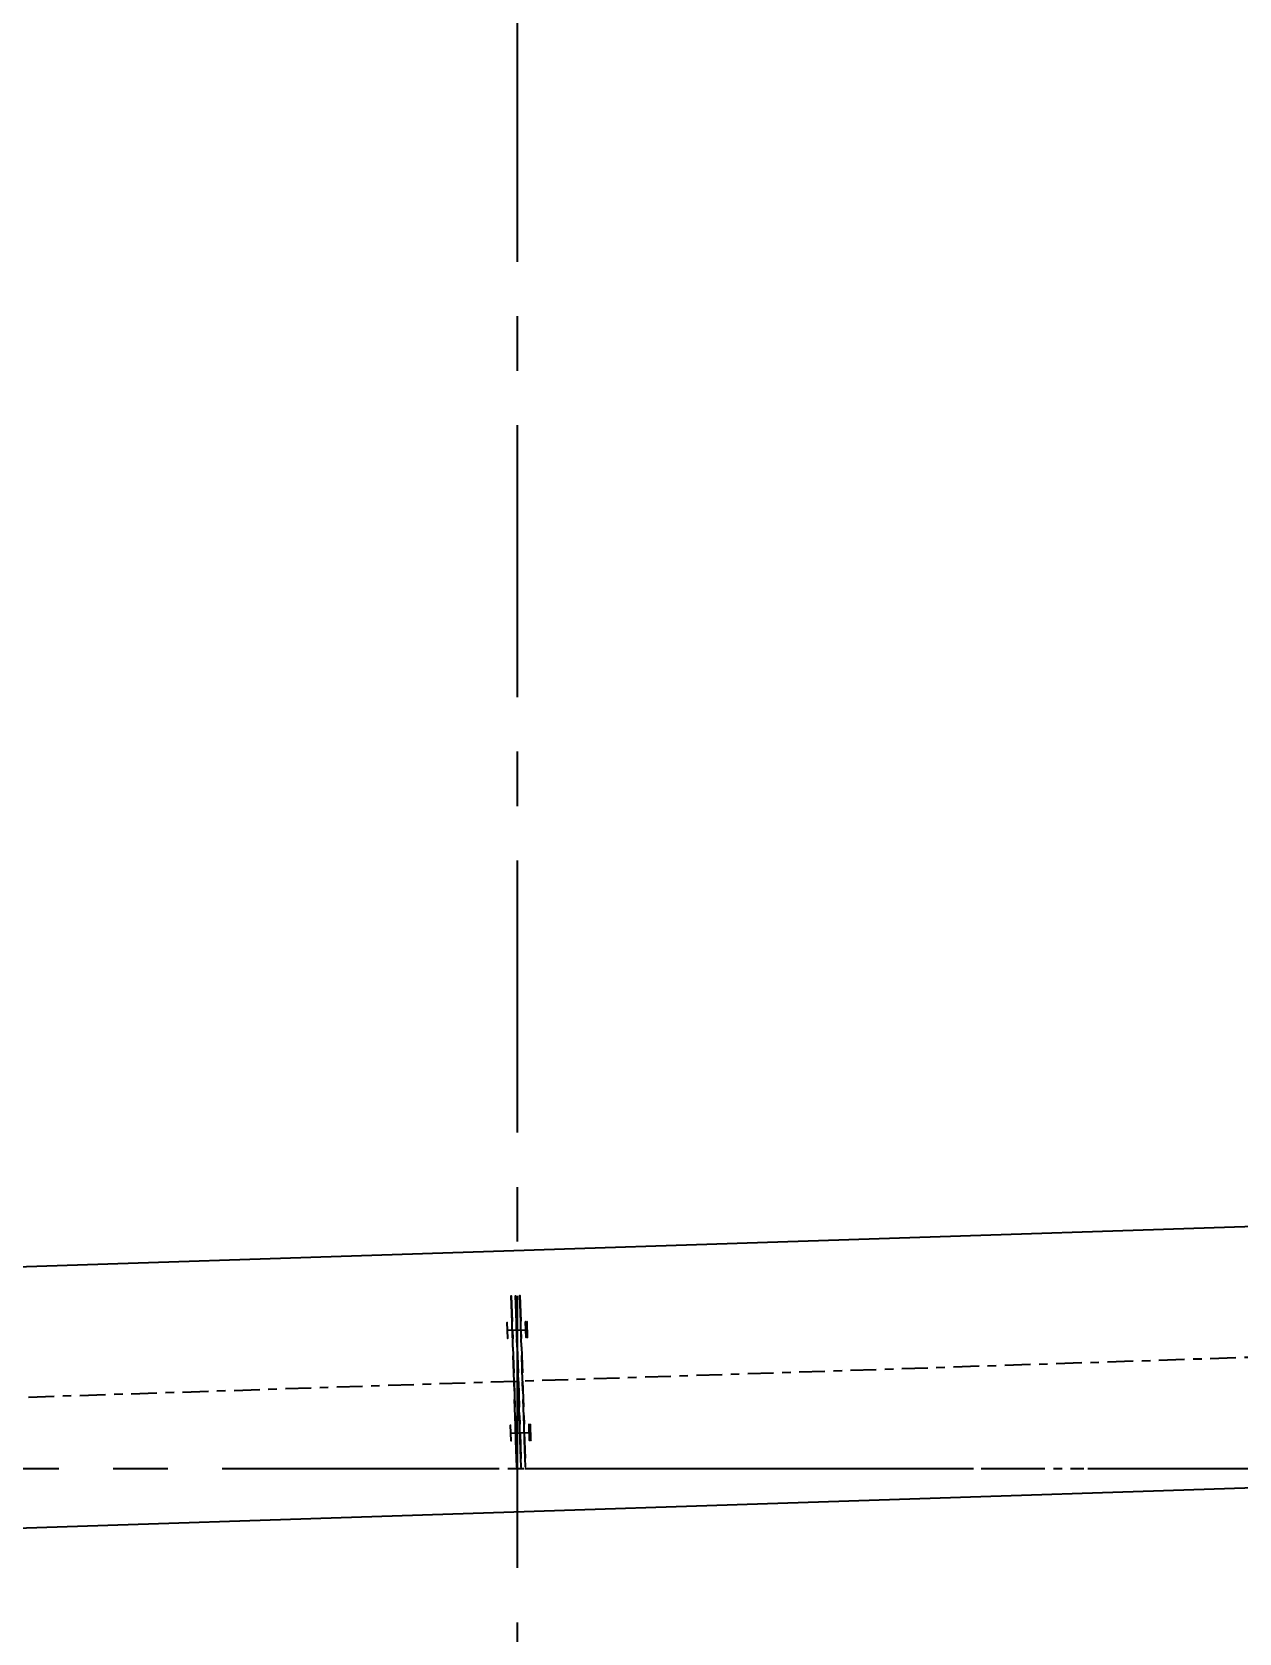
# Model space of a CAD drawing. Header units: millimetres. Extents: x 2368 to 8313, y 7493 to 11698.
# Drawn here: x 5815.9 to 5956.8, y 11052.3 to 11239.1 of the extents above; entities that cross this region are included whole.
import ezdxf

# ---------------------------------------------------------------- set-up
doc = ezdxf.new("R2010")
doc.units = ezdxf.units.MM
for name, pattern in [('CENTER', [50.8, 31.75, -6.35, 6.35, -6.35]), ('XKITLINE00', [0]), ('XKITLINE01', [4, 1, -1, 1, -1]), ('XKITLINE03', [6, 3, -1, 1, -1])]:
    doc.linetypes.add(name, pattern=pattern)
doc.styles.add('ROMANS', font='romans.shx')
doc.dimstyles.new('MD300', dxfattribs={"dimtxt": 2.5, "dimasz": 2.5, "dimexe": 1, "dimexo": 1, "dimgap": 0.5, "dimtad": 1, "dimdec": 1, "dimlfac": 50, "dimrnd": 0.5, "dimdsep": 46, "dimtxsty": 'ROMANS', "dimcen": 1, "dimclrd": 146, "dimclre": 146, "dimclrt": 30, "dimadec": 1, "dimazin": 2, "dimtfac": 1, "dimtdec": 1, "dimtmove": 0, "dimatfit": 1, "dimfxl": 1, "dimtolj": 1, "dimtzin": 0, "dimlwd": -1, "dimlwe": -1, "dimarcsym": 0})

# ---------------------------------------------------------------- blocks, each defined once
blk = doc.blocks.new('*D29')
at = {"color": 146, "transparency": 16777216}
for p, q in [((6169.05, 11249.2), (6169.05, 10991.04)), ((5216.59, 11053.98), (5216.59, 10991.04)), ((5219.09, 10992.04), (6166.55, 10992.04))]:
    blk.add_line(p, q, dxfattribs=at)
for points in [[(5219.09, 10992.45), (5219.09, 10991.62), (5216.59, 10992.04)], [(6166.55, 10992.45), (6166.55, 10991.62), (6169.05, 10992.04)]]:
    blk.add_solid(points, dxfattribs=at)
at = {"layer": 'Defpoints', "color": 0, "transparency": 16777216}
for p in [(6169.05, 11250.2), (5216.59, 11054.98), (6169.05, 10992.04)]:
    blk.add_point(p, dxfattribs=at)
at = {"color": 30, "transparency": 16777216, "insert": (5692.82, 10993.79), "char_height": 2.5, "attachment_point": 5, "style": 'ROMANS'}
blk.add_mtext('\\A1;47623', dxfattribs=at)
blk = doc.blocks.new('*D37')
at = {"color": 146, "transparency": 16777216}
for p, q in [((6544.58, 11276.27), (6544.58, 10979.26)), ((5216.59, 11053.98), (5216.59, 10979.26)), ((5219.09, 10980.26), (6542.08, 10980.26))]:
    blk.add_line(p, q, dxfattribs=at)
for points in [[(5219.09, 10980.68), (5219.09, 10979.85), (5216.59, 10980.26)], [(6542.08, 10980.68), (6542.08, 10979.85), (6544.58, 10980.26)]]:
    blk.add_solid(points, dxfattribs=at)
at = {"layer": 'Defpoints', "color": 0, "transparency": 16777216}
for p in [(6544.58, 11277.27), (5216.59, 11054.98), (6544.58, 10980.26)]:
    blk.add_point(p, dxfattribs=at)
at = {"color": 30, "transparency": 16777216, "insert": (5880.59, 10982.01), "char_height": 2.5, "attachment_point": 5, "style": 'ROMANS'}
blk.add_mtext('\\A1;66400', dxfattribs=at)
blk = doc.blocks.new('*D38')
at = {"color": 146, "transparency": 16777216}
for p, q in [((3888.58, 11276.27), (3888.58, 10968.16)), ((6544.59, 11276.27), (6544.59, 10968.16)), ((6542.09, 10969.16), (3891.08, 10969.16))]:
    blk.add_line(p, q, dxfattribs=at)
for points in [[(3891.08, 10969.58), (3891.08, 10968.75), (3888.58, 10969.16)], [(6542.09, 10969.58), (6542.09, 10968.75), (6544.59, 10969.16)]]:
    blk.add_solid(points, dxfattribs=at)
at = {"layer": 'Defpoints', "color": 0, "transparency": 16777216}
for p in [(3888.58, 11277.27), (6544.59, 11277.27), (3888.58, 10969.16)]:
    blk.add_point(p, dxfattribs=at)
at = {"color": 30, "transparency": 16777216, "insert": (5216.59, 10970.91), "char_height": 2.5, "attachment_point": 5, "style": 'ROMANS'}
blk.add_mtext('\\A1;132800', dxfattribs=at)

msp = doc.modelspace()

# ---------------------------------------------------------------- linework, layer by layer
at = {"color": 6, "linetype": 'CENTER'}
for p, q in [((5872.5882, 10907.5139), (5872.5882, 11495.735)), ((3247.3048, 11071.5205), (7181.1218, 11071.5205))]:
    msp.add_line(p, q, dxfattribs=at)
at = {"color": 8, "linetype": 'XKITLINE00'}
for p, q in [((6020.1952, 11101.7528), (5760.0379, 11093.2509)), ((6094.8552, 11073.6964), (5761.0334, 11062.7871))]:
    msp.add_line(p, q, dxfattribs=at)
at = {"color": 8, "linetype": 'XKITLINE03'}
for p, q in [((5871.8493, 11091.662), (5871.8493, 11091.6621)), ((5871.8493, 11091.6621), (5872.1759, 11081.6674)), ((5871.9159, 11089.6231), (5871.8493, 11091.662)), ((5872.4157, 11089.6395), (5872.349, 11091.6784)), ((5872.349, 11091.6784), (5872.349, 11091.6784)), ((5872.349, 11091.6784), (5872.6757, 11081.6837)), ((5872.349, 11091.6784), (5872.349, 11091.6784)), ((5872.3491, 11091.6784), (5872.3491, 11091.6784)), ((5872.9154, 11089.6558), (5872.8488, 11091.6947)), ((5872.8488, 11091.6947), (5872.8488, 11091.6947)), ((5872.8488, 11091.6947), (5873.1754, 11081.7)), ((6094.3574, 11088.9283), (5760.5356, 11078.019)), ((6094.3574, 11088.9283), (5760.5356, 11078.019)), ((5871.9523, 11088.5112), (5871.9159, 11089.6231)), ((5872.452, 11088.5275), (5872.4157, 11089.6395)), ((5872.9517, 11088.5438), (5872.9154, 11089.6558)), ((5871.4303, 11086.7257), (5871.3702, 11088.5647)), ((5871.3702, 11088.5647), (5871.3702, 11088.5647)), ((5871.4802, 11087.6478), (5873.4792, 11087.7132)), ((5872.0089, 11086.7793), (5871.9523, 11088.5112)), ((5872.5086, 11086.7956), (5872.452, 11088.5275)), ((5873.0083, 11086.812), (5872.9517, 11088.5438)), ((5873.5892, 11086.7963), (5873.5291, 11088.6353)), ((5873.5291, 11088.6353), (5873.5291, 11088.6353)), ((5873.7491, 11086.8015), (5873.689, 11088.6405)), ((5873.689, 11088.6405), (5873.689, 11088.6405)), ((5871.4303, 11086.7257), (5871.4303, 11086.7257)), ((5872.1759, 11081.6674), (5872.0089, 11086.7793)), ((5872.6757, 11081.6837), (5872.5086, 11086.7956)), ((5873.1754, 11081.7), (5873.0083, 11086.812)), ((5873.5892, 11086.7963), (5873.5892, 11086.7963)), ((5873.7491, 11086.8015), (5873.7491, 11086.8015)), ((5872.343, 11076.5555), (5872.1759, 11081.6674)), ((5872.1759, 11081.6674), (5872.5025, 11071.6727)), ((5872.8427, 11076.5718), (5872.6757, 11081.6837)), ((5872.6757, 11081.6837), (5873.0023, 11071.689)), ((5873.3425, 11076.5882), (5873.1754, 11081.7)), ((5873.1754, 11081.7), (5873.502, 11071.7054)), ((5871.8223, 11074.7321), (5871.7622, 11076.5711)), ((5871.7622, 11076.5711), (5871.7622, 11076.5711)), ((5871.8722, 11075.6543), (5873.8711, 11075.7196)), ((5872.3996, 11074.8236), (5872.343, 11076.5555)), ((5872.8993, 11074.8399), (5872.8427, 11076.5718)), ((5873.3991, 11074.8563), (5873.3425, 11076.5882)), ((5873.9811, 11074.8027), (5873.921, 11076.6417)), ((5873.921, 11076.6417), (5873.921, 11076.6417)), ((5874.141, 11074.8079), (5874.0809, 11076.6469)), ((5874.0809, 11076.6469), (5874.0809, 11076.6469)), ((5871.8223, 11074.7321), (5871.8223, 11074.7321)), ((5872.4359, 11073.7116), (5872.3996, 11074.8236)), ((5872.9357, 11073.728), (5872.8993, 11074.8399)), ((5873.4354, 11073.7443), (5873.3991, 11074.8563)), ((5873.9811, 11074.8027), (5873.9811, 11074.8027)), ((5874.141, 11074.8079), (5874.141, 11074.8079)), ((5872.5026, 11071.6727), (5872.4359, 11073.7116)), ((5873.0023, 11071.689), (5872.9357, 11073.728)), ((5873.502, 11071.7054), (5873.4354, 11073.7443)), ((5873.0022, 11071.6891), (5873.0022, 11071.6891)), ((5873.0023, 11071.689), (5873.0023, 11071.689))]:
    msp.add_line(p, q, dxfattribs=at)
at = {"color": 1, "linetype": 'XKITLINE01'}
for p, q in [((5869.4439, 11071.5205), (5881.4541, 11071.5205)), ((5872.3186, 11071.5205), (5884.3598, 11071.5205)), ((5875.2427, 11071.5205), (5887.3363, 11071.5205)), ((5878.2486, 11071.5205), (5890.4175, 11071.5205)), ((5881.3726, 11071.5205), (5893.6417, 11071.5205)), ((5884.6565, 11071.5205), (5897.0539, 11071.5205)), ((5888.1507, 11071.5205), (5900.7082, 11071.5205)), ((5891.9168, 11071.5205), (5904.6716, 11071.5205)), ((5896.033, 11071.5205), (5909.0296, 11071.5205)), ((5900.6014, 11071.5205), (5913.8941, 11071.5205)), ((5905.759, 11071.5205), (5919.4159, 11071.5205)), ((5911.6957, 11071.5205), (5925.8039, 11071.5205)), ((5918.6836, 11071.5205), (5933.3583, 11071.5205)), ((5927.1289, 11071.5205), (5942.5276, 11071.5205)), ((5937.6681, 11071.5205), (5954.0145, 11071.5205)), ((5951.3599, 11071.5205), (5968.9888, 11071.5205))]:
    msp.add_line(p, q, dxfattribs=at)
at = {"color": 8, "linetype": 'XKITLINE00'}
for centre in [(5871.8493, 11091.6621), (5871.8493, 11091.662), (5871.8493, 11091.662), (5872.349, 11091.6784), (5872.349, 11091.6784), (5872.349, 11091.6784), (5872.349, 11091.6784), (5872.3491, 11091.6784), (5872.8488, 11091.6947), (5872.8488, 11091.6947), (5872.8488, 11091.6947), (5871.9159, 11089.6231), (5871.9159, 11089.6231), (5872.4157, 11089.6395), (5872.4157, 11089.6395), (5872.9154, 11089.6558), (5872.9154, 11089.6558), (5871.3702, 11088.5647), (5871.3702, 11088.5647), (5871.4802, 11087.6478), (5871.9523, 11088.5112), (5871.9523, 11088.5112), (5872.452, 11088.5275), (5872.452, 11088.5275), (5872.9517, 11088.5438), (5872.9517, 11088.5438), (5873.4792, 11087.7132), (5873.5291, 11088.6353), (5873.5291, 11088.6353), (5873.689, 11088.6405), (5873.689, 11088.6405), (5871.4303, 11086.7257), (5871.4303, 11086.7257), (5872.0089, 11086.7793), (5872.0089, 11086.7793), (5872.5086, 11086.7956), (5872.5086, 11086.7956), (5873.0083, 11086.812), (5873.0083, 11086.812), (5873.5892, 11086.7963), (5873.5892, 11086.7963), (5873.7491, 11086.8015), (5873.7491, 11086.8015), (5872.1759, 11081.6674), (5872.1759, 11081.6674), (5872.1759, 11081.6674), (5872.1759, 11081.6674), (5872.6757, 11081.6837), (5872.6757, 11081.6837), (5872.6757, 11081.6837), (5872.6757, 11081.6837), (5873.1754, 11081.7), (5873.1754, 11081.7), (5873.1754, 11081.7), (5873.1754, 11081.7), (5871.7622, 11076.5711), (5871.7622, 11076.5711), (5872.343, 11076.5555), (5872.343, 11076.5555), (5872.8427, 11076.5718), (5872.8427, 11076.5718), (5873.3425, 11076.5882), (5873.3425, 11076.5882), (5873.8711, 11075.7196), (5873.921, 11076.6417), (5873.921, 11076.6417), (5874.0809, 11076.6469), (5874.0809, 11076.6469), (5871.8223, 11074.7321), (5871.8223, 11074.7321), (5871.8722, 11075.6543), (5872.3996, 11074.8236), (5872.3996, 11074.8236), (5872.8993, 11074.8399), (5872.8993, 11074.8399), (5873.3991, 11074.8563), (5873.3991, 11074.8563), (5873.9811, 11074.8027), (5873.9811, 11074.8027), (5874.141, 11074.8079), (5874.141, 11074.8079), (5872.4359, 11073.7116), (5872.4359, 11073.7116), (5872.9357, 11073.728), (5872.9357, 11073.728), (5873.4354, 11073.7443), (5873.4354, 11073.7443), (5872.5025, 11071.6727), (5872.5026, 11071.6727), (5873.0022, 11071.6891), (5873.0023, 11071.689), (5873.0023, 11071.689), (5873.0023, 11071.689), (5873.502, 11071.7054), (5873.502, 11071.7054)]:
    msp.add_circle(centre, 0.004, dxfattribs=at)

# ---------------------------------------------------------------- dimensions: what is measured, and where the dimension line sits
for base, p1, p2, picture, middle in [((3888.5836, 10969.1621), (6544.5882, 11277.2708), (3888.5836, 11277.2703), '*D38', (5216.5859, 10970.9121)), ((6544.5838, 10980.2647), (5216.5882, 11054.9804), (6544.5838, 11277.2701), '*D37', (5880.586, 10982.0147)), ((6169.0475, 10992.0378), (5216.5882, 11054.9804), (6169.0475, 11250.197), '*D29', (5692.8178, 10993.7878))]:
    dim = msp.add_linear_dim(base=base, p1=p1, p2=p2, dimstyle='MD300')
    dim.commit()
    dim.dimension.update_dxf_attribs({"geometry": picture, "text_midpoint": middle})

doc.saveas('drawing.dxf')
